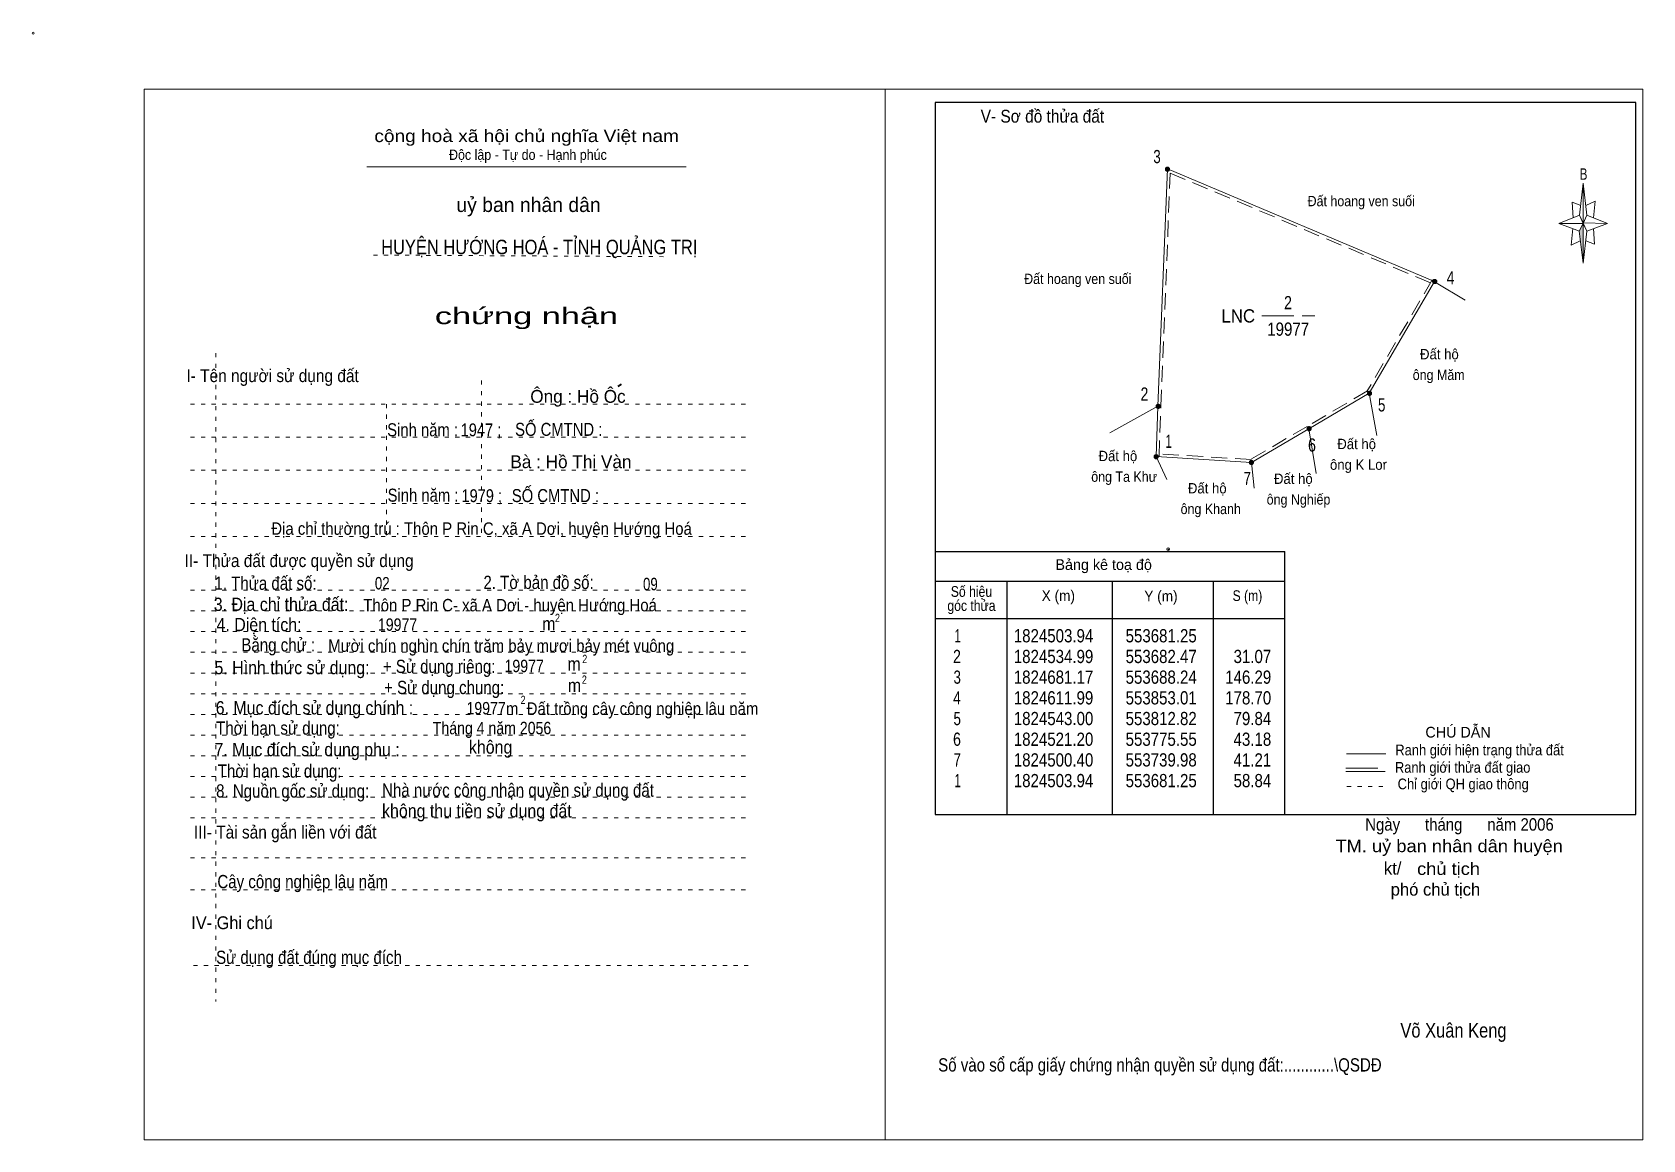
# Model space of a CAD drawing. Header units: centimetres. Extents: x -1.6 to 37.4, y -1.3 to 25.5.
import ezdxf
from ezdxf.enums import TextEntityAlignment as Align

# ---------------------------------------------------------------- set-up
doc = ezdxf.new("R2010")
doc.units = ezdxf.units.CM
doc.header["$LTSCALE"] = 0.13
doc.header["$PDMODE"] = 32
doc.header["$PDSIZE"] = 0.065
for name, pattern in [('DOTTED', [1.5, 0.3, -1.2]), ('LONG_DASHED', [7.5, 6, -1.5]), ('MEDIUM_DASHED', [4.5, 3, -1.5])]:
    doc.linetypes.add(name, pattern=pattern)
for name, color, linetype, lineweight in [('1', 7, 'DOTTED', 13), ('10', 7, 'Continuous', 13), ('2', 7, 'Continuous', 25), ('3', 7, 'Continuous', 13), ('30', 7, 'Continuous', 13), ('32', 7, 'LONG_DASHED', 13), ('33', 7, 'LONG_DASHED', 13), ('35', 7, 'Continuous', 13)]:
    doc.layers.add(name, color=color, linetype=linetype, lineweight=lineweight)

msp = doc.modelspace()

# ---------------------------------------------------------------- hatches: boundary and pattern name
at = {"layer": '30'}
msp.add_hatch(color=256, dxfattribs=at).paths.add_polyline_path([(35.91, 20.87), (35.91, 19.91), (35.81, 20.69)])
at = {"layer": '32'}
for points in [[(25.9121, 22.1843, 1), (25.8121, 22.1843, 1)], [(32.3709, 19.4725, 1), (32.2709, 19.4725, 1)], [(30.7955, 16.7682, 1), (30.6955, 16.7682, 1)], [(25.6859, 16.4542, 1), (25.5859, 16.4542, 1)], [(29.3345, 15.9136, 1), (29.2345, 15.9136, 1)], [(25.6381, 15.237, 1), (25.5381, 15.237, 1)], [(27.9402, 15.0983, 1), (27.8402, 15.0983, 1)]]:
    msp.add_hatch(color=256, dxfattribs=at).paths.add_polyline_path(points)

# ---------------------------------------------------------------- linework, layer by layer
at = {"layer": '1', "linetype": 'Continuous'}
msp.add_line((6.51, 22.24), (14.23, 22.24), dxfattribs=at)
at = {"layer": '1'}
for p, q in [((6.67, 20.11), (13.82, 20.07)), ((2.86, 17.74), (2.86, 2.07)), ((9.28, 17.08), (9.28, 13.31)), ((2.25, 16.51), (15.75, 16.51)), ((6.99, 16.51), (6.99, 13.31)), ((2.25, 15.71), (15.75, 15.71)), ((2.25, 14.91), (15.75, 14.91)), ((2.25, 14.11), (15.75, 14.11)), ((2.25, 13.31), (15.75, 13.31)), ((2.25, 12.01), (15.75, 12.01)), ((2.25, 11.51), (15.75, 11.51)), ((2.25, 11.01), (15.75, 11.01)), ((2.25, 10.51), (15.75, 10.51)), ((2.25, 10.01), (15.75, 10.01)), ((2.25, 9.51), (15.75, 9.51)), ((2.25, 9.01), (15.75, 9.01)), ((2.25, 8.51), (15.75, 8.51)), ((2.25, 8.01), (15.75, 8.01)), ((2.25, 7.51), (15.75, 7.51)), ((2.25, 7.01), (15.75, 7.01)), ((2.25, 6.51), (15.75, 6.51)), ((2.25, 5.54), (15.75, 5.54)), ((2.25, 4.77), (15.75, 4.77)), ((2.32, 2.94), (15.82, 2.94))]:
    msp.add_line(p, q, dxfattribs=at)
at = {"layer": '10', "linetype": 'MEDIUM_DASHED'}
for p, q in [((32.26, 19.51), (30.68, 16.81)), ((25.66, 15.24), (25.7, 16.46)), ((27.89, 15.17), (25.59, 15.31))]:
    msp.add_line(p, q, dxfattribs=at)
at = {"layer": '10'}
for p, q in [((32.36, 19.44), (33.06, 19.02)), ((30.74, 16.77), (30.92, 15.75)), ((24.47, 15.81), (25.63, 16.46)), ((29.46, 14.83), (29.28, 15.91)), ((25.59, 15.24), (25.85, 14.69)), ((27.96, 14.48), (27.89, 15.1))]:
    msp.add_line(p, q, dxfattribs=at)
at = {"layer": '10', "lineweight": 40}
msp.add_line((12.59, 16.93), (12.67, 16.99), dxfattribs=at)
at = {"layer": '10'}
msp.add_lwpolyline([(25.63, 16.46), (25.86, 22.19), (32.32, 19.47), (30.74, 16.77), (29.28, 15.91), (27.89, 15.1), (25.59, 15.24)], close=True, dxfattribs=at)
at = {"layer": '10', "linetype": 'MEDIUM_DASHED'}
for points in [[(25.7, 16.46), (25.93, 22.09), (32.29, 19.41)], [(30.7, 16.83), (29.24, 15.97), (27.85, 15.16)]]:
    msp.add_lwpolyline(points, dxfattribs=at)
at = {"layer": '10'}
msp.add_circle((-1.55, 25.47), 0.025, dxfattribs=at)
msp.add_point((25.88, 13), dxfattribs=at)
at = {"layer": '2'}
for p, q in [((20.25, 12.95), (28.7, 12.95)), ((28.7, 6.59), (28.7, 12.95)), ((20.25, 12.23), (28.7, 12.23)), ((21.99, 6.59), (21.99, 12.23)), ((24.53, 10.89), (24.53, 12.23)), ((26.97, 12.23), (26.97, 6.59)), ((20.25, 11.33), (28.7, 11.33))]:
    msp.add_line(p, q, dxfattribs=at)
msp.add_lwpolyline([(37.18, 23.8), (20.25, 23.8), (20.25, 6.59), (37.18, 6.59)], close=True, dxfattribs=at)
msp.add_lwpolyline([(24.53, 6.59), (24.53, 10.39), (24.53, 10.89)], dxfattribs=at)
at = {"layer": '3'}
msp.add_line((19.04, 24.12), (19.04, -1.27), dxfattribs=at)
for points in [[(19.04, 24.12), (1.13, 24.12), (1.13, -1.27), (19.04, -1.27)], [(19.04, -1.27), (37.35, -1.27), (37.35, 24.12), (19.04, 24.12)]]:
    msp.add_lwpolyline(points, dxfattribs=at)
at = {"layer": '30'}
for p, q in [((35.82, 21.07), (35.91, 21.85)), ((36, 21.07), (36.5, 20.87)), ((35.82, 20.69), (35.32, 20.87)), ((36, 20.69), (35.91, 19.91)), ((36.16, 20.75), (36.18, 20.37)), ((36.18, 20.37), (35.97, 20.45))]:
    msp.add_line(p, q, dxfattribs=at)
for points in [[(35.91, 21.85), (36, 21.07), (35.91, 20.87)], [(35.91, 20.87), (35.32, 20.87), (35.82, 21.07), (36, 20.69), (36.5, 20.87), (35.91, 20.89)], [(35.91, 20.87), (35.91, 19.91), (35.81, 20.69)]]:
    msp.add_lwpolyline(points, close=True, dxfattribs=at)
for points in [[(35.97, 21.31), (36.2, 21.41), (36.16, 21.01)], [(35.91, 20.87), (35.82, 21.07), (35.32, 20.87)], [(35.85, 21.31), (35.64, 21.39), (35.67, 21.01)], [(35.66, 20.75), (35.62, 20.35), (35.84, 20.45)], [(35.91, 20.87), (36, 20.69), (36.5, 20.87)]]:
    msp.add_lwpolyline(points, dxfattribs=at)
at = {"layer": '32'}
for centre in [(25.8621, 22.1843), (32.3209, 19.4725), (30.7455, 16.7682), (25.6359, 16.4542), (29.2845, 15.9136), (25.5881, 15.237), (27.8902, 15.0983)]:
    msp.add_circle(centre, 0.05, dxfattribs=at)
at = {"layer": '33'}
msp.add_line((28.14, 18.64), (29.42, 18.64), dxfattribs=at)
at = {"layer": '35'}
for p, q in [((30.19, 8.06), (31.14, 8.06)), ((30.17, 7.63), (31.12, 7.63))]:
    msp.add_line(p, q, dxfattribs=at)
at = {"layer": '35', "linetype": 'LONG_DASHED'}
msp.add_line((30.17, 7.71), (31.12, 7.71), dxfattribs=at)
at = {"layer": '35', "linetype": 'DOTTED'}
msp.add_line((30.2, 7.27), (31.19, 7.27), dxfattribs=at)

# ---------------------------------------------------------------- texts
at = {"layer": '1'}
for s, height, width, p in [('V- Sơ đồ thửa đất', 0.31, 0.9, (22.84, 23.31)), ('cộng hoà xã hội chủ nghĩa Việt nam', 0.3, 1.15, (10.375, 22.84)), ('Độc lập - Tự do - Hạnh phúc', 0.25, 0.9, (10.405, 22.41)), ('chứng nhận', 0.4, 1.55, (10.37, 18.44)), ('I- Tên người sử dụng đất', 0.31, 0.9, (4.235, 17.04)), ('II- Thửa đất được quyền sử dụng', 0.31, 0.9, (4.875, 12.57)), ('III- Tài sản gắn liền với đất', 0.31, 0.9, (4.54, 6.01)), ('IV- Ghi chú', 0.31, 0.95, (3.255, 3.82))]:
    msp.add_text(s, height=height, dxfattribs=dict(at, width=width)).set_placement(p, align=Align.CENTER)
msp.add_text('uỷ ban nhân dân', height=0.35, dxfattribs=at).set_placement((10.42, 21.15), align=Align.CENTER)
at = {"layer": '10'}
for s, height, width, p in [('Đất hoang ven suối', 0.25, 0.9, (30.545, 21.29)), ('Đất hoang ven suối', 0.25, 0.9, (23.695, 19.41)), ('Sinh năm :', 0.3149, 0.85, (7.86, 15.73)), ('1947 ;', 0.31, 0.85, (9.27, 15.73)), ('SỐ CMTND :', 0.3149, 0.85, (11.15, 15.74)), ('Sinh năm :', 0.3149, 0.85, (7.87, 14.15)), ('1979 ;', 0.31, 0.85, (9.29, 14.14)), ('SỐ CMTND :', 0.3149, 0.85, (11.07, 14.14)), ('Địa chỉ thường trú : Thôn P Rin C, xã A Dơi, huyện Hướng Hoá ', 0.3, 0.9, (9.335, 13.35)), ('02', 0.3, 0.8, (6.885, 12.03)), ('09', 0.3, 0.8, (13.365, 12.01)), ('Thôn P Rin C- xã A Dơi - huyện Hướng Hoá ', 0.3, 0.9, (10.025, 11.5)), ('19977', 0.3, 0.85, (7.255, 11.03)), ('Mười chín nghìn chín trăm bảy mươi bảy mét vuông ', 0.3, 0.9, (9.81, 10.52)), ('19977', 0.3, 0.85, (10.315, 10.03)), ('19977', 0.3, 0.85, (9.395, 9.01)), ('m  Đất trồng cây công nghiệp lâu năm ', 0.3, 0.9, (12.975, 9)), ('Tháng 4 năm 2056 ', 0.3, 0.85, (9.585, 8.53)), ('Ngày      tháng      năm 2006', 0.3, 0.9, (32.92, 6.2)), ('TM. uỷ ban nhân dân huyện', 0.3, 1.1, (32.67, 5.68)), ('chủ tịch', 0.3, 1.1, (32.655, 5.13)), ('Võ Xuân Keng ', 0.35, 0.85, (32.83, 1.2))]:
    msp.add_text(s, height=height, dxfattribs=dict(at, width=width)).set_placement(p, align=Align.CENTER)
for s, width, p in [('  Đất hộ', 0.95, (31.79, 17.59)), ('ông Măm', 0.9, (31.79, 17.09)), ('  Đất hộ', 0.95, (29.79, 15.42)), ('  Đất hộ', 0.95, (24.02, 15.13)), ('ông K Lor', 0.95, (29.79, 14.92)), ('ông Ta Khư', 0.9, (24.02, 14.63)), ('  Đất hộ', 0.95, (28.26, 14.58)), ('  Đất hộ', 0.95, (26.18, 14.35)), ('ông Khanh', 0.9, (26.18, 13.85)), ('ông Nghiếp', 0.9, (28.26, 14.08))]:
    msp.add_text(s, height=0.25, dxfattribs=dict(at, width=width)).set_placement(p)
for s, height, p in [('Ông : Hồ Ôc', 0.31, (11.615, 16.54)), ('Bà : Hồ Thị Vàn', 0.31, (11.445, 14.96)), ('kt/ ', 0.3, (31.36, 5.14)), ('phó chủ tịch ', 0.3, (32.395, 4.63))]:
    msp.add_text(s, height=height, dxfattribs=at).set_placement(p, align=Align.CENTER)
at = {"layer": '2'}
for s, height, width, p in [('HUYỆN HƯỚNG HOÁ - TỈNH QUẢNG TRỊ', 0.35, 0.85, (10.68, 20.13)), ('Số hiệu', 0.2591, 0.85, (21.125, 11.85)), ('3. Địa chỉ thửa đất:', 0.32, 0.9, (4.44, 11.51)), ('góc thửa', 0.2591, 0.85, (21.125, 11.51)), ('X (m)', 0.2591, 0.95, (23.225, 11.75)), ('Y (m)', 0.2591, 0.95, (25.705, 11.74)), ('S (m)', 0.2591, 0.85, (27.795, 11.75)), ('Số vào sổ cấp giấy chứng nhận quyền sử dụng đất:............\\QSDĐ', 0.32, 0.85, (25.68, 0.38))]:
    msp.add_text(s, height=height, dxfattribs=dict(at, width=width)).set_placement(p, align=Align.CENTER)
msp.add_text('Bảng kê toạ độ', height=0.2591, dxfattribs=at).set_placement((24.32, 12.5), align=Align.CENTER)
for s, height, width, p in [('1. Thửa đất số:', 0.32, 0.85, (2.83, 12.02)), ('2. Tờ bản đồ số:', 0.32, 0.85, (9.33, 12.04)), ('4. Diện tích:', 0.32, 0.9, (2.88, 11.02)), ('m', 0.32, 0.9, (10.75, 11.04)), ('2', 0.2, 0.8, (11.06, 11.24)), ('Bằng chử :', 0.32, 0.85, (3.48, 10.53)), ('5. Hình thức sử dụng:', 0.32, 0.9, (2.83, 9.98)), ('+ Sử dụng riêng:', 0.32, 0.85, (6.9, 10.01)), ('m', 0.32, 0.9, (11.36, 10.07)), ('2', 0.2, 0.8, (11.72, 10.25)), ('+ Sử dụng chung:', 0.32, 0.85, (6.93, 9.5)), ('m', 0.32, 0.9, (11.37, 9.55)), ('2', 0.2, 0.8, (11.71, 9.75)), ('6. Mục đích sử dụng chính : ', 0.32, 0.9, (2.86, 9.01)), ('2', 0.2, 0.8, (10.23, 9.26)), ('Thời hạn sử dụng: ', 0.32, 0.85, (2.87, 8.52)), ('7. Mục đích sử dụng phụ : ', 0.32, 0.9, (2.83, 8)), ('không', 0.32, 0.9, (8.98, 8.06)), ('Thời hạn sử dụng: ', 0.32, 0.85, (2.91, 7.48)), ('8. Nguồn gốc sử dụng: ', 0.32, 0.85, (2.87, 7)), ('Nhà nước công nhận quyền sử dụng đất  ', 0.32, 0.85, (6.88, 7.02)), ('không thu tiền sử dụng đất', 0.32, 0.9, (6.88, 6.52)), ('Cây công nghiệp lâu năm', 0.32, 0.85, (2.9, 4.81)), ('Sử dụng đất đúng mục đích', 0.32, 0.85, (2.87, 2.98))]:
    msp.add_text(s, height=height, dxfattribs=dict(at, width=width)).set_placement(p)
at = {"layer": '30', "width": 0.75}
msp.add_text('B', height=0.2756, dxfattribs=at).set_placement((35.92, 21.93), align=Align.CENTER)
at = {"layer": '30'}
for s, width, p in [('1', 0.65, (20.87, 10.75)), ('1824503.94', 0.85, (24.07, 10.75)), ('553681.25', 0.85, (26.57, 10.75)), ('553681.25', 0.85, (26.57, 10.75)), ('2', 0.8, (20.87, 10.25)), ('1824534.99', 0.85, (24.07, 10.25)), ('553682.47', 0.85, (26.57, 10.25)), ('31.07', 0.85, (28.37, 10.25)), ('3', 0.75, (20.87, 9.75)), ('1824681.17', 0.85, (24.07, 9.75)), ('553688.24', 0.85, (26.57, 9.75)), ('146.29', 0.85, (28.37, 9.75)), ('4', 0.8, (20.87, 9.25)), ('1824611.99', 0.85, (24.07, 9.25)), ('553853.01', 0.85, (26.57, 9.25)), ('178.70', 0.85, (28.37, 9.25)), ('5', 0.75, (20.87, 8.75)), ('1824543.00', 0.85, (24.07, 8.75)), ('553812.82', 0.85, (26.57, 8.75)), ('79.84', 0.85, (28.37, 8.75)), ('6', 0.8, (20.87, 8.25)), ('1824521.20', 0.85, (24.07, 8.25)), ('553775.55', 0.85, (26.57, 8.25)), ('43.18', 0.85, (28.37, 8.25)), ('7', 0.75, (20.87, 7.75)), ('1824500.40', 0.85, (24.07, 7.75)), ('553739.98', 0.85, (26.57, 7.75)), ('41.21', 0.85, (28.37, 7.75)), ('1', 0.65, (20.87, 7.25)), ('1824503.94', 0.85, (24.07, 7.25)), ('553681.25', 0.85, (26.57, 7.25)), ('58.84', 0.85, (28.37, 7.25))]:
    msp.add_text(s, height=0.32, dxfattribs=dict(at, width=width)).set_placement(p, align=Align.RIGHT)
at = {"layer": '32'}
for s, width, p in [('3', 0.75, (25.61, 22.33)), ('4', 0.8, (32.705, 19.4)), ('2', 0.8, (25.305, 16.59)), ('5', 0.75, (31.04, 16.33)), ('1', 0.65, (25.89, 15.45)), ('6', 0.8, (29.355, 15.36)), ('7', 0.75, (27.79, 14.55))]:
    msp.add_text(s, height=0.32, dxfattribs=dict(at, width=width)).set_placement(p, align=Align.CENTER)
at = {"layer": '33'}
for s, width, p in [('2', 0.8, (28.775, 18.8)), ('19977', 0.85, (28.78, 18.16))]:
    msp.add_text(s, height=0.32, dxfattribs=dict(at, width=width)).set_placement(p, align=Align.CENTER)
at = {"layer": '33', "width": 0.95}
msp.add_text('LNC', height=0.32, dxfattribs=at).set_placement((27.98, 18.48), align=Align.RIGHT)
at = {"layer": '35'}
msp.add_text('CHÚ DẪN', height=0.2591, dxfattribs=at).set_placement((32.885, 8.45), align=Align.CENTER)
at = {"layer": '35', "width": 0.9}
for s, p in [('Ranh giới hiện trạng thửa đất', (33.405, 8.02)), ('Ranh giới thửa đất giao ', (33.04, 7.6)), ('Chỉ giới QH giao thông', (33.01, 7.2))]:
    msp.add_text(s, height=0.2591, dxfattribs=at).set_placement(p, align=Align.CENTER)

doc.saveas('drawing.dxf')
